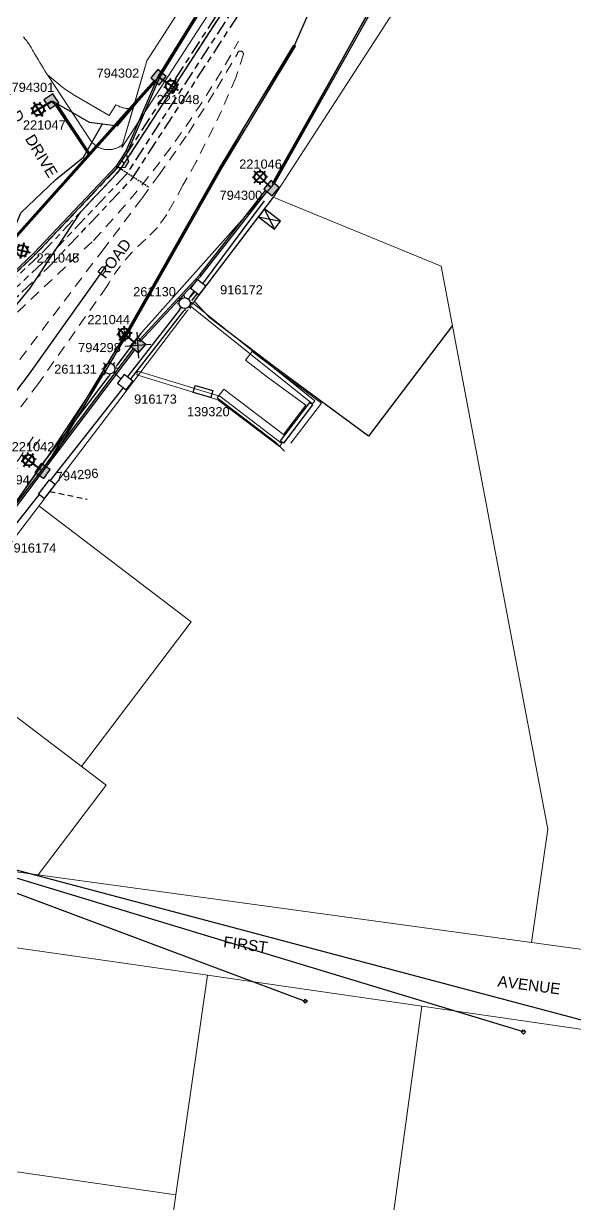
# Model space of a CAD drawing. Header units: metres. Extents: x 300929 to 302247, y 6244220 to 6246836.
# Drawn here: x 301615.9 to 301766.3, y 6244693 to 6245014.8 of the extents above; entities that cross this region are included whole.
import ezdxf
from ezdxf.enums import TextEntityAlignment as Align

# ---------------------------------------------------------------- set-up
doc = ezdxf.new("R2010")
doc.units = ezdxf.units.M
for name, pattern in [('Cable Exist UG', [8.2, 4, -1.2, 1.8, -1.2]), ('Dash', [5, 3, -2]), ('DASHED', [0.75, 0.5, -0.25])]:
    doc.linetypes.add(name, pattern=pattern)
doc.layers.get('0').update_dxf_attribs({"color": 6})
for name, color, linetype in [('$0$x-Subdivision Plan$0$_SURVEY$TEXT', 4, 'Continuous'), ('_User Miscellaneous1', 7, 'Continuous'), ('Duct_SP_EXT', 7, 'Continuous'), ('Duct_SP_NEW', 7, 'Continuous'), ('Equip_SP_SL_EXT', 7, 'Continuous'), ('Equip_SP_SL_NEW', 7, 'Continuous'), ('Mains_HV_MOD', 3, 'Continuous'), ('Mains_LV_EXT', 7, 'Continuous'), ('Notes', 7, 'Continuous'), ('Services_SP_EXT', 7, 'Continuous'), ('Services_SP_NEW_UG', 7, 'Continuous'), ('Sub_SP_NEW', 7, 'Continuous'), ('SupportsUG_SP_LV_EXT', 7, 'Continuous'), ('SupportsUG_SP_LV_NEW', 7, 'Continuous'), ('SupportsUG_SP_LV_SL_EXT', 7, 'Continuous'), ('SupportsUG_SP_LV_SL_NEW', 7, 'Continuous'), ('Trench_SP_NEW', 7, 'Continuous')]:
    doc.layers.add(name, color=color, linetype=linetype)
for name, color, linetype, lineweight in [('Cadastre Developer_SP_EXT', 9, 'Continuous', 5), ('Cadastre Land Parcels_SP_EXT', 9, 'Continuous', 5), ('Cadastre Roads_SP_EXT', 9, 'Continuous', 5)]:
    doc.layers.add(name, color=color, linetype=linetype, lineweight=lineweight)
doc.layers.add('UNKNOWN_FEATURES', color=1, linetype='DASHED', plot=False)
doc.styles.add('COLUMN_LABEL', font='arial.ttf')
doc.styles.add('iecARIAL', font='arial.ttf', dxfattribs={"height": 2})
doc.styles.add('POLE_LABEL', font='arial.ttf')
doc.styles.add('SL_LABEL', font='arial.ttf', dxfattribs={"height": 2.5})
doc.styles.get("Standard").update_dxf_attribs({"font": 'arial.ttf'})
doc.linetypes.add('IE Trench HV', pattern='A,7,-0.2,["/",Standard,S=3,R=0,X=0.6,Y=-1.4],-2.5', length=9.7)

# ---------------------------------------------------------------- blocks, each defined once
blk = doc.blocks.new('COLUMN_EXT')
blk.add_hatch(color=256).paths.add_polyline_path([(-1.49, 1.48), (-1.49, -1.49), (1.48, -1.49), (1.48, 1.48)])
blk.add_lwpolyline([(-1.49, -1.49), (1.48, -1.49), (1.48, 1.48), (-1.49, 1.48)], close=True)
for tag, height, style, flags, p in [('ASSET_NUM', 2.5, 'COLUMN_LABEL', 8, (2, 2)), ('STRUCTURE_PLANT_NUMBER', 0.2, 'POLE_LABEL', 9, (1.81, 0.03)), ('STREET_CODE', 0.2, 'COLUMN_LABEL', 9, (1.81, -0.2))]:
    blk.add_attdef(tag, text='', height=height, dxfattribs=dict(style=style, flags=flags)).set_placement(p, align=Align.MIDDLE_LEFT)
at = {"flags": 1}
blk.add_attdef('Z', (1.81, -2.35), '', height=0.2, dxfattribs=at)
at = {"flags": 9}
for tag, p in [('COLUMN_TYPE', (1.81, -0.4)), ('OWNED_BY', (1.81, -0.6)), ('STATE', (1.81, -0.8)), ('USAGE', (1.81, -1)), ('STREETNAME', (1.81, -1.6)), ('SUBURB', (1.81, -1.8)), ('LEGEND', (1.81, -1.2)), ('LOCATION', (1.81, -1.4)), ('NOTES', (1.81, -2))]:
    blk.add_attdef(tag, text='', height=0.2, dxfattribs=at).set_placement(p, align=Align.MIDDLE_LEFT)
blk = doc.blocks.new('SL_LANTERN_EXT')
at = {"lineweight": 40}
for p, q in [((0, 1.97), (0, 6.47)), ((-2.25, 4.22), (2.25, 4.22)), ((-1.46, 5.68), (-1.06, 5.28)), ((1.46, 5.68), (1.06, 5.28)), ((-1.46, 2.76), (-1.06, 3.16)), ((0, 0), (0, 2.72)), ((1.46, 2.76), (1.06, 3.16))]:
    blk.add_line(p, q, dxfattribs=at)
blk.add_circle((0, 4.22), 1.5, dxfattribs=at)
at = {"style": 'iecARIAL', "flags": 8}
blk.add_attdef('ASSET_NUM', (1.5, 1.5), '', height=2.5, dxfattribs=at)
for tag, p, height, flags in [('OPERATING_VOLTAGE', (0.98, -1.65), 0.2, 9), ('ORIENTATION', (0.98, -1.85), 0.2, 9), ('OWNED_BY', (0.98, -2.05), 0.2, 9), ('STATE', (0.98, -2.25), 0.2, 9), ('CONSTRUCTED_VOLTAGE', (0.98, -0.65), 0.2, 9), ('CONTROL_TYPE', (0.98, -0.85), 0.2, 9), ('LANTERN_PURPOSE', (0.98, -1.05), 0.2, 9), ('LANTERN_TYPE', (0.98, -1.25), 0.2, 9), ('NO_PHASES', (0.98, -1.45), 0.2, 9), ('USAGE', (0.98, -2.45), 0.2, 9), ('CEXIST', (0.98, -2.65), 0.2, 9), ('CNEW', (0.98, -2.85), 0.2, 9), ('CNUMBER', (0.98, -3.05), 0.2, 9), ('CREMOVE', (0.98, -3.25), 0.2, 9), ('LNUMBER', (2.18, -3.25), 2.5, 8), ('CREPLACE', (0.98, -3.45), 0.2, 9), ('LKINGHEIGHT', (0.98, -3.65), 0.2, 9), ('LBRACKET', (0.98, -3.85), 0.2, 9), ('LBRACKETVOCAB', (0.98, -4.05), 0.2, 9), ('LCATEGORY', (0.98, -4.25), 0.2, 9), ('LCHARGE1', (0.98, -4.45), 0.2, 9), ('LCHARGE1PERCENT', (0.98, -4.65), 0.2, 9), ('LCHARGE2', (0.98, -4.85), 0.2, 9), ('LCHARGE2PERCENT', (0.98, -5.05), 0.2, 9), ('LCHARGE3', (0.98, -5.25), 0.2, 9), ('LCHARGE3PERCENT', (0.98, -5.45), 0.2, 9), ('LEXIST', (0.98, -5.65), 0.2, 9), ('LLAMP', (0.98, -5.85), 0.2, 9), ('LLAMPVOCAB', (0.98, -6.05), 0.2, 9), ('LMAST', (0.98, -6.25), 0.2, 9), ('LMASTVOCAB', (0.98, -6.45), 0.2, 9), ('STREETNAME', (0.98, -9.25), 0.2, 9), ('SUBURB', (0.98, -9.45), 0.2, 1), ('LNEW', (0.98, -6.65), 0.2, 9), ('LANTNUMBER', (0.98, -6.85), 0.2, 9), ('LOUTREACH', (0.98, -7.25), 0.2, 9), ('LOUTREACHVOCAB', (0.98, -7.45), 0.2, 9), ('LRATECODE', (0.98, -7.65), 0.2, 9), ('LREMOVE', (0.98, -7.85), 0.2, 9), ('LREPLACE', (0.98, -8.05), 0.2, 9), ('LTYPE', (0.98, -8.25), 0.2, 9), ('LTYPEVOCAB', (0.98, -8.45), 0.2, 9), ('LEGEND', (0.98, -8.65), 0.2, 9), ('LOCATION', (0.98, -8.85), 0.2, 9), ('NOTES', (0.98, -9.05), 0.2, 9)]:
    blk.add_attdef(tag, p, '', height=height, dxfattribs=dict(flags=flags))
blk = doc.blocks.new('CCP_EXT')
blk.add_wipeout([(0, 0.57), (0.57, 0), (0, -0.57), (-0.57, 0)])
blk.add_lwpolyline([(-0.57, 0), (0, 0.57), (0.57, 0), (0, -0.57), (-0.57, 0)])
at = {"flags": 1}
blk.add_attdef('Z', (0, 0), '', height=0.2, dxfattribs=at)
at = {"flags": 9}
for tag, p in [('CCP_TYPE', (0, 0)), ('CONSTRUCTED_VOLTAGE', (0, -0.2)), ('OPERATING_VOLTAGE', (0, -0.6)), ('ORIENTATION', (0, -0.8)), ('OWNED_BY', (0, -1)), ('STATE', (0, -1.8)), ('NO_PHASES', (0, -0.4)), ('USAGE', (0, -1.2)), ('LEGEND', (0, -1.4)), ('LIFE_SUPPORT', (0, -1.6)), ('NOTES', (0, -2))]:
    blk.add_attdef(tag, text='', height=0.2, dxfattribs=at).set_placement(p, align=Align.MIDDLE_LEFT)
blk = doc.blocks.new('PILLAR_NEW')
blk.add_wipeout([(-2.47, 0.99), (2.47, 0.99), (2.47, -0.99), (-2.47, -0.99)])
at = {"lineweight": -3}
blk.add_lwpolyline([(-2.47, 0.99), (2.47, 0.99), (2.47, -0.99), (-2.47, -0.99)], close=True, dxfattribs=at)
for tag, height, flags, p in [('ASSET_NUM', 2.5, 8, (2, 4)), ('STREET_CODE', 0.2, 9, (1.5, 2)), ('OWNED_BY', 0.2, 9, (1.5, 1.8)), ('OPERATED_BY', 0.2, 9, (1.5, 1.6)), ('STATE', 0.2, 9, (1.5, 1.2)), ('SUPPORT_TYPE', 0.2, 9, (1.5, 1)), ('SUBURB', 0.2, 9, (1.5, 0.2)), ('STREETNAME', 0.2, 9, (1.5, 0)), ('MAINTAINED_BY', 0.2, 9, (1.5, 1.4)), ('USAGE', 0.2, 9, (1.5, 0.8)), ('LEGEND', 0.2, 9, (1.5, 0.6)), ('PARENT', 0.2, 9, (1.5, 0.4)), ('Z', 0.2, 1, (1.5, -0.6)), ('LOCATION', 0.2, 9, (1.5, -0.2)), ('NOTES', 0.2, 9, (1.5, -0.4))]:
    blk.add_attdef(tag, text='', height=height, dxfattribs=dict(flags=flags)).set_placement(p, align=Align.MIDDLE_LEFT)
blk = doc.blocks.new('SUB_PADMOUNT_NEW')
for p, q in [((-3.84, 1.92), (3.84, -1.92)), ((3.84, 1.92), (-3.84, -1.92))]:
    blk.add_line(p, q)
blk.add_lwpolyline([(-3.84, -1.92), (3.84, -1.92), (3.84, 1.92), (-3.84, 1.92)], close=True)
for tag, height, flags, p in [('STREET_CODE', 0.2, 9, (1.5, 0)), ('ASSET_NUM', 2.5, 8, (2, 2)), ('OPERATING_VOLTAGE', 0.2, 9, (1.5, -0.4)), ('ORIENTATION', 0.2, 9, (1.5, -0.6)), ('OWNED_BY', 0.2, 9, (1.5, -0.8)), ('OPERATED_BY', 0.2, 9, (1.5, -1)), ('CONSTRUCTED_VOLTAGE', 0.2, 9, (1.5, -1.4)), ('SECONDARY_VOLTAGE', 0.2, 9, (1.5, -1.6)), ('STATE', 0.2, 9, (1.5, -1.8)), ('SUBSTATION_TYPE', 0.2, 9, (1.5, -2.2)), ('SUBURB', 0.2, 9, (1.5, -2.8)), ('STREETNAME', 0.2, 9, (1.5, -3)), ('Z', 0.2, 1, (1.5, -3.6)), ('NO_PHASES', 0.2, 9, (1.5, -0.2)), ('MAINTAINED_BY', 0.2, 9, (1.5, -1.2)), ('PARENT', 0.2, 9, (1.5, -2)), ('USAGE', 0.2, 9, (1.5, -2.4)), ('LEGEND', 0.2, 9, (1.5, -2.6)), ('LOCATION', 0.2, 9, (1.5, -3.2)), ('NOTES', 0.2, 9, (1.5, -3.4))]:
    blk.add_attdef(tag, text='', height=height, dxfattribs=dict(flags=flags)).set_placement(p, align=Align.MIDDLE_LEFT)
blk = doc.blocks.new('COLUMN_DEL')
h = blk.add_hatch(color=256)
h.paths.add_polyline_path([(0, 0), (1.51, 1.51), (-1.51, 1.51)], flags=16)
h.paths.add_polyline_path([(-1.51, 1.51), (-1.51, -1.51), (0, 0)], flags=17)
h.paths.add_polyline_path([(-1.51, -1.51), (1.51, -1.51), (0, 0)], flags=17)
h.paths.add_polyline_path([(1.51, -1.51), (1.51, 1.51), (0, 0)], flags=17)
h.paths.add_polyline_path([(-1.51, -1.51), (1.51, -1.51), (1.51, 1.51), (-1.51, 1.51)])
blk.add_hatch(color=256).paths.add_polyline_path([(-1.51, -1.51), (1.51, -1.51), (1.51, 1.51), (-1.51, 1.51)])
for p, q in [((2.51, -2.51), (-2.51, 2.51)), ((-2.51, -2.51), (2.51, 2.51))]:
    blk.add_line(p, q)
blk.add_lwpolyline([(-1.51, -1.51), (1.51, -1.51), (1.51, 1.51), (-1.51, 1.51)], close=True)
at = {"style": 'COLUMN_LABEL'}
for tag, height, flags, p in [('ASSET_NUM', 2.5, 8, (2, 2)), ('STREET_CODE', 0.2, 9, (0, -0.2))]:
    blk.add_attdef(tag, text='', height=height, dxfattribs=dict(at, flags=flags)).set_placement(p, align=Align.MIDDLE_LEFT)
at = {"flags": 1}
blk.add_attdef('Z', (0, 0), '', height=0.2, dxfattribs=at)
at = {"flags": 9}
for tag, p in [('COLUMN_TYPE', (0, -0.4)), ('OWNED_BY', (0, -0.6)), ('STATE', (0, -0.8)), ('SUBURB', (0, -1.6)), ('STREETNAME', (0, -1.8)), ('USAGE', (0, -1)), ('LEGEND', (0, -1.2)), ('PARENT', (0, -1.4)), ('LOCATION', (0, -2)), ('NOTES', (0, -2.2))]:
    blk.add_attdef(tag, text='', height=0.2, dxfattribs=at).set_placement(p, align=Align.MIDDLE_LEFT)
blk = doc.blocks.new('COLUMN_NEW')
blk.add_wipeout([(-1.485, -1.485), (1.485, -1.485), (1.485, 1.485), (-1.485, 1.485)])
at = {"lineweight": -3}
blk.add_lwpolyline([(-1.485, -1.485), (1.485, -1.485), (1.485, 1.485), (-1.485, 1.485)], close=True, dxfattribs=at)
for tag, height, flags, p in [('ASSET_NUM', 2.5, 8, (2, 2)), ('STREET_CODE', 0.2, 9, (1.5, 0)), ('Z', 0.2, 1, (1.5, -2.8)), ('OWNED_BY', 0.2, 9, (1.5, -0.4)), ('OPERATED_BY', 0.2, 9, (1.5, -0.6)), ('STATE', 0.2, 9, (1.5, -1)), ('SUBURB', 0.2, 9, (1.5, -1.8)), ('STREETNAME', 0.2, 9, (1.5, -2)), ('COLUMN_TYPE', 0.2, 9, (1.5, -0.2)), ('USAGE', 0.2, 9, (1.5, -1.2)), ('MAINTAINED_BY', 0.2, 9, (1.5, -0.8)), ('LEGEND', 0.2, 9, (1.5, -1.4)), ('PARENT', 0.2, 9, (1.5, -1.6)), ('LOCATION', 0.2, 9, (1.5, -2.2)), ('NOTES', 0.2, 9, (1.5, -2.4)), ('LABEL_ALIGNMENT', 0.2, 9, (1.5, -2.6))]:
    blk.add_attdef(tag, text='', height=height, dxfattribs=dict(flags=flags)).set_placement(p, align=Align.MIDDLE_LEFT)
at = {"style": 'POLE_LABEL', "flags": 9}
blk.add_attdef('STRUCTURE_PLANT_NUMBER', text='', height=0.2, dxfattribs=at).set_placement((1.5, 0.242), align=Align.MIDDLE_LEFT)
blk = doc.blocks.new('SL_LANTERN_NEW')
blk.add_line((0, 0), (0, 0))
for tag, p, flags in [('Z', (0, 0), 1), ('OPERATED_BY', (0, -9.61), 9)]:
    blk.add_attdef(tag, p, '', height=0.2, dxfattribs=dict(flags=flags))
at = {"style": 'SL_LABEL', "flags": 9}
blk.add_attdef('STREET_CODE', text='', height=0.2, dxfattribs=at).set_placement((0, -0.2), align=Align.MIDDLE_LEFT)
for tag, height, flags, p in [('CONSTRUCTED_VOLTAGE', 0.2, 9, (0, -0.4)), ('CONTROL_TYPE', 0.2, 9, (0, -0.6)), ('OPERATING_VOLTAGE', 0.2, 9, (0, -1.4)), ('ORIENTATION', 0.2, 9, (0, -1.6)), ('OWNED_BY', 0.2, 9, (0, -1.8)), ('STATE', 0.2, 9, (0, -2)), ('CEXIST', 0.2, 9, (0, -2.4)), ('CNEW', 0.2, 9, (0, -2.6)), ('CNUMBER', 0.2, 9, (0, -2.8)), ('CREMOVE', 0.2, 9, (0, -3)), ('CREPLACE', 0.2, 9, (0, -3.2)), ('LANTERN_PURPOSE', 0.2, 9, (0, -0.8)), ('LANTERN_TYPE', 0.2, 9, (0, -1)), ('NO_PHASES', 0.2, 9, (0, -1.2)), ('USAGE', 0.2, 9, (0, -2.2)), ('LNUMBER', 2.5, 8, (1.2, -2.8)), ('LKINGHEIGHT', 0.2, 9, (0, -3.4)), ('LBRACKET', 0.2, 9, (0, -3.6)), ('LBRACKETVOCAB', 0.2, 9, (0, -3.8)), ('LCATEGORY', 0.2, 9, (0, -4)), ('LCHARGE1', 0.2, 9, (0, -4.2)), ('LCHARGE1PERCENT', 0.2, 9, (0, -4.4)), ('LCHARGE2', 0.2, 9, (0, -4.6)), ('LCHARGE2PERCENT', 0.2, 9, (0, -4.8)), ('LCHARGE3', 0.2, 9, (0, -5)), ('LCHARGE3PERCENT', 0.2, 9, (0, -5.2)), ('LEXIST', 0.2, 9, (0, -5.4)), ('LLAMP', 0.2, 9, (0, -5.6)), ('LLAMPVOCAB', 0.2, 9, (0, -5.8)), ('LMAST', 0.2, 9, (0, -6)), ('LMASTVOCAB', 0.2, 9, (0, -6.2)), ('LNEW', 0.2, 9, (0, -6.4)), ('SUBURB', 0.2, 9, (0, -8.6)), ('STREETNAME', 0.2, 9, (0, -8.8)), ('LANTNUMBER', 0.2, 9, (0, -6.6)), ('LOUTREACH', 0.2, 9, (0, -7)), ('LOUTREACHVOCAB', 0.2, 9, (0, -7.2)), ('LRATECODE', 0.2, 9, (0, -7.4)), ('LREMOVE', 0.2, 9, (0, -7.6)), ('LREPLACE', 0.2, 9, (0, -7.8)), ('LTYPE', 0.2, 9, (0, -8)), ('LTYPEVOCAB', 0.2, 9, (0, -8.2)), ('LEGEND', 0.2, 9, (0, -8.4)), ('LOCATION', 0.2, 9, (0, -9)), ('NOTES', 0.2, 9, (0, -9.2)), ('MAINTAINED_BY', 0.2, 9, (0, -9.86))]:
    blk.add_attdef(tag, text='', height=height, dxfattribs=dict(flags=flags)).set_placement(p, align=Align.MIDDLE_LEFT)
blk.add_wipeout([(0, 6.47), (1.46, 5.68), (2.25, 4.22), (1.46, 2.76), (0, 1.86), (-1.46, 2.76), (-2.25, 4.22), (-1.46, 5.68)])
for p, q in [((0, 5.72), (0, 6.47)), ((-2.25, 4.22), (-1.5, 4.22)), ((-1.46, 5.68), (-1.06, 5.28)), ((1.46, 5.68), (1.06, 5.28)), ((1.5, 4.22), (2.25, 4.22)), ((-1.46, 2.76), (-1.06, 3.16)), ((0, 0), (0, 2.72)), ((1.46, 2.76), (1.06, 3.16))]:
    blk.add_line(p, q)
blk.add_circle((0, 4.22), 1.5)
at = {"style": 'SL_LABEL', "flags": 8}
blk.add_attdef('ASSET_NUM', text='', height=2.5, dxfattribs=at).set_placement((2, 2), align=Align.MIDDLE_LEFT)

msp = doc.modelspace()

# ---------------------------------------------------------------- linework, layer by layer
at = {"layer": '_User Miscellaneous1'}
for points in [[(301652.32, 6244999.7), (301652.75, 6245000.18), (301677.34, 6245040.06)], [(301689.88, 6245008.77), (301697.83, 6245027.1)], [(301683.62, 6244970.32), (301711.9, 6245021.16)], [(301711.9, 6245021.16), (301683.62, 6244970.32)], [(301656.56, 6244996.82), (301670.17, 6245017.79)], [(301675.94, 6244986.15), (301689.88, 6245008.77)], [(301611.41, 6244954), (301652.32, 6244999.69)], [(301623.49, 6244993.56), (301624.75, 6244992.57), (301632.8, 6244980.44), (301633.89, 6244979.12), (301651.76, 6244999.07), (301652.75, 6245000.18)], [(301637.44, 6244987.46), (301641.55, 6244986.91), (301652.75, 6245000.18)], [(301643.41, 6244976.76), (301656.56, 6244996.82)], [(301656.56, 6244996.82), (301655.8, 6244997.33)], [(301623.66, 6244993.7), (301633.84, 6244987.91), (301637.44, 6244987.46)], [(301611.41, 6244954), (301615.18, 6244963.16), (301624.7, 6244972.27), (301632.26, 6244978.35), (301637.44, 6244987.46)], [(301663.11, 6244964.02), (301675.92, 6244986.12), (301675.94, 6244986.15)], [(301617.66, 6244942.65), (301617.68, 6244942.66), (301631.53, 6244963.49), (301641.2, 6244973.69), (301641.2, 6244973.69), (301642.73, 6244975.51), (301643.41, 6244976.76)], [(301642.62, 6244977.35), (301643.41, 6244976.76)], [(301683.62, 6244970.32), (301647.94, 6244930.3), (301647.84, 6244930.17)], [(301647.94, 6244930.3), (301683.62, 6244970.32)], [(301640.41, 6244923.7), (301663.1, 6244964), (301663.11, 6244964.02)], [(301617.25, 6244918.88), (301638.84, 6244949.16)], [(301593.42, 6244913), (301617.66, 6244942.65)], [(301647.84, 6244930.17), (301622.08, 6244896.13), (301598.71, 6244862.95)], [(301647.94, 6244930.3), (301622.03, 6244896.07)], [(301640.41, 6244923.7), (301622.08, 6244896.13)], [(301595.75, 6244890.77), (301595.77, 6244890.8), (301617.25, 6244918.88)], [(301605.25, 6244872.06), (301622.03, 6244896.07)]]:
    msp.add_lwpolyline(points, dxfattribs=at)
at = {"layer": '_User Miscellaneous1', "lineweight": 0, "flags": 128}
for points in [[(301684.05, 6244967.42), (301662.46, 6244939.09)], [(301631.69, 6244812.22), (301661.67, 6244851.62), (301620.06, 6244883.27)]]:
    msp.add_lwpolyline(points, dxfattribs=at)
at = {"layer": 'Cadastre Developer_SP_EXT', "linetype": 'Dash'}
for points in [[(301635, 6244955.67, 0.062579), (301674.6, 6245010.01)], [(301584.64, 6244883.35), (301637.33, 6244952.75), (301648.26, 6244967.19), (301652.83, 6244973.45), (301660.89, 6244984.91), (301668.64, 6244997.11), (301674.26, 6245006.56), (301674.26, 6245006.56, -0.93169), (301675.91, 6245006.49), (301675.91, 6245006.49), (301673.84, 6245000.03), (301669.94, 6244990.96), (301663.01, 6244977.09), (301659.4, 6244970.72), (301655.03, 6244962.74), (301652.46, 6244959.22), (301649.23, 6244955.99), (301649.23, 6244955.99, 0.082961), (301638.59, 6244943.07), (301638.59, 6244943.07), (301619.97, 6244916.66), (301601.91, 6244892.81)], [(301619.16, 6244903.17, -0.040457), (301581.12, 6244851.43)]]:
    msp.add_lwpolyline(points, format="xyb", dxfattribs=at)
for points in [[(301497.44, 6244825.33), (301563.23, 6244888.16), (301635, 6244955.67)], [(301581.05, 6244852.24), (301620.3, 6244901.38)]]:
    msp.add_lwpolyline(points, dxfattribs=at)
at = {"layer": 'Cadastre Land Parcels_SP_EXT', "linetype": 'Continuous'}
for points in [[(301615.84, 6245011.15), (301616.05, 6245010.89), (301616.27, 6245010.63), (301616.51, 6245010.35), (301616.74, 6245010.06), (301616.96, 6245009.76), (301617.18, 6245009.46), (301617.39, 6245009.16), (301617.6, 6245008.85), (301617.79, 6245008.54), (301617.99, 6245008.22), (301618.17, 6245007.9), (301618.35, 6245007.57), (301618.53, 6245007.25), (301618.96, 6245006.48), (301619.4, 6245005.71), (301619.85, 6245004.95), (301620.31, 6245004.19), (301620.77, 6245003.44), (301621.23, 6245002.69), (301621.71, 6245001.94), (301622.19, 6245001.2), (301622.44, 6245000.83), (301627.09, 6244996.96), (301629.88, 6244995.13), (301639.25, 6244989.72), (301641.09, 6244992.66), (301641.29, 6244992.54), (301641.49, 6244992.43), (301641.69, 6244992.32), (301641.9, 6244992.22), (301642.11, 6244992.12), (301642.32, 6244992.04), (301642.54, 6244991.96), (301642.75, 6244991.89), (301642.97, 6244991.82), (301643.2, 6244991.77), (301643.42, 6244991.72), (301643.65, 6244991.68), (301643.87, 6244991.64), (301644.1, 6244991.62), (301644.33, 6244991.6), (301644.56, 6244991.59), (301644.79, 6244991.59), (301645.02, 6244991.59), (301645.25, 6244991.61), (301645.78, 6244991.64), (301649.54, 6245004.62), (301668.89, 6245034.72)], [(301719.92, 6245022.8), (301684.07, 6244967.45), (301575.13, 6244824.19), (301559.28, 6244803.38), (301550.68, 6244792.12), (301855.44, 6244750.39)]]:
    msp.add_lwpolyline(points, dxfattribs=at)
for points in [[(301671.36, 6245025.14), (301668.89, 6245034.72), (301649.54, 6245004.62), (301642.93, 6244981.82), (301642.69, 6244980.97), (301671.36, 6245025.14)], [(301629.88, 6244995.13), (301627.09, 6244996.96), (301622.44, 6245000.83), (301634.08, 6244983.1), (301634.74, 6244982.26), (301634.89, 6244982.11), (301635.05, 6244981.96), (301635.21, 6244981.82), (301635.38, 6244981.69), (301635.55, 6244981.56), (301635.72, 6244981.43), (301635.9, 6244981.32), (301636.09, 6244981.21), (301636.28, 6244981.1), (301636.47, 6244981.01), (301636.66, 6244980.92), (301636.86, 6244980.83), (301637.06, 6244980.76), (301637.27, 6244980.69), (301637.47, 6244980.63), (301637.68, 6244980.57), (301637.89, 6244980.53), (301638.1, 6244980.49), (301638.32, 6244980.46), (301638.53, 6244980.44), (301638.74, 6244980.42), (301638.96, 6244980.41), (301639.17, 6244980.41), (301639.39, 6244980.42), (301639.6, 6244980.44), (301639.82, 6244980.46), (301640.03, 6244980.49), (301640.24, 6244980.53), (301640.45, 6244980.57), (301640.66, 6244980.63), (301640.87, 6244980.69), (301641.07, 6244980.76), (301641.27, 6244980.83), (301641.47, 6244980.92), (301641.67, 6244981.01), (301641.86, 6244981.1), (301642.05, 6244981.21), (301642.23, 6244981.32), (301642.41, 6244981.43), (301642.59, 6244981.56), (301642.76, 6244981.69), (301642.93, 6244981.82), (301645.78, 6244991.64), (301645.25, 6244991.61), (301645.02, 6244991.59), (301644.79, 6244991.59), (301644.56, 6244991.59), (301644.33, 6244991.6), (301644.1, 6244991.62), (301643.87, 6244991.64), (301643.65, 6244991.68), (301643.42, 6244991.72), (301643.2, 6244991.77), (301642.97, 6244991.82), (301642.75, 6244991.89), (301642.54, 6244991.96), (301642.32, 6244992.04), (301642.11, 6244992.12), (301641.9, 6244992.22), (301641.69, 6244992.32), (301641.49, 6244992.43), (301641.29, 6244992.54), (301641.09, 6244992.66), (301639.25, 6244989.72), (301629.88, 6244995.13)], [(301666.14, 6244755.25), (301596.76, 6244765.2), (301547.83, 6244772.2), (301543.2, 6244772.87), (301542.88, 6244771.36), (301543.57, 6244758.97), (301543.92, 6244752.77), (301528.38, 6244738.55), (301520.71, 6244752.64), (301495.02, 6244718.84), (301657.49, 6244695.37), (301666.14, 6244755.25)], [(301700.01, 6244567.49), (301640.29, 6244576.17), (301648.89, 6244635.78), (301657.49, 6244695.37), (301666.14, 6244755.25), (301724.57, 6244746.83), (301700.01, 6244567.49)], [(301783.01, 6244738.41), (301724.57, 6244746.83), (301700.01, 6244567.49), (301757.56, 6244558.95), (301783.01, 6244738.41)], [(301657.49, 6244695.37), (301495.02, 6244718.84), (301477.82, 6244696.19), (301477.14, 6244695.28), (301453.4, 6244664.02), (301648.89, 6244635.78), (301657.49, 6244695.37)]]:
    msp.add_lwpolyline(points, close=True, dxfattribs=at)
at = {"layer": 'Duct_SP_EXT'}
for p, q in [((301677.13, 6245040.19), (301652.54, 6245000.31)), ((301677.54, 6245039.93), (301652.95, 6245000.05)), ((301683.86, 6244971.26), (301712.72, 6245022.56)), ((301684.28, 6244971.02), (301713.14, 6245022.33)), ((301669.31, 6244975.19), (301689.67, 6245008.89)), ((301669.72, 6244974.94), (301690.08, 6245008.64)), ((301689.67, 6245008.89), (301689.88, 6245008.77)), ((301690.08, 6245008.64), (301689.88, 6245008.77)), ((301612.32, 6244955.37), (301651.58, 6244999.23)), ((301612.68, 6244955.05), (301651.94, 6244998.91)), ((301652.53, 6245000.29), (301643.89, 6244980.14)), ((301652.96, 6245000.07), (301644.33, 6244979.95)), ((301651.58, 6244999.23), (301651.76, 6244999.07)), ((301651.94, 6244998.91), (301651.76, 6244999.07)), ((301652.54, 6245000.31), (301652.53, 6245000.29)), ((301652.53, 6245000.29), (301652.75, 6245000.18)), ((301652.54, 6245000.31), (301652.75, 6245000.18)), ((301652.95, 6245000.05), (301652.75, 6245000.18)), ((301652.96, 6245000.07), (301652.75, 6245000.18)), ((301652.95, 6245000.05), (301652.96, 6245000.07)), ((301624.62, 6244992.49), (301624.82, 6244992.62)), ((301624.62, 6244992.49), (301633.43, 6244979.31)), ((301625.02, 6244992.75), (301624.82, 6244992.62)), ((301625.02, 6244992.75), (301633.82, 6244979.58)), ((301633.43, 6244979.31), (301633.62, 6244979.44)), ((301633.82, 6244979.58), (301633.62, 6244979.44)), ((301643.9, 6244980.15), (301642.67, 6244978.25)), ((301644.33, 6244979.93), (301643.07, 6244977.99)), ((301643.89, 6244980.14), (301643.9, 6244980.15)), ((301643.89, 6244980.14), (301644.11, 6244980.04)), ((301643.9, 6244980.15), (301644.11, 6244980.04)), ((301644.33, 6244979.95), (301644.11, 6244980.04)), ((301644.33, 6244979.93), (301644.11, 6244980.04)), ((301644.33, 6244979.95), (301644.33, 6244979.93)), ((301642.67, 6244978.25), (301641.09, 6244975.82)), ((301643.07, 6244977.99), (301641.46, 6244975.52)), ((301642.67, 6244978.25), (301642.67, 6244978.25)), ((301642.67, 6244978.25), (301642.87, 6244978.12)), ((301642.67, 6244978.25), (301642.87, 6244978.12)), ((301643.07, 6244977.99), (301642.87, 6244978.12)), ((301643.07, 6244977.99), (301642.87, 6244978.12)), ((301643.07, 6244977.99), (301643.07, 6244977.99)), ((301641.09, 6244975.82), (301618.61, 6244952.06)), ((301641.46, 6244975.52), (301618.95, 6244951.72)), ((301641.09, 6244975.82), (301641.28, 6244975.67)), ((301641.46, 6244975.52), (301641.28, 6244975.67)), ((301669.31, 6244975.19), (301669.52, 6244975.07)), ((301669.72, 6244974.94), (301669.52, 6244975.07)), ((301683.86, 6244971.26), (301684.07, 6244971.14)), ((301684.28, 6244971.02), (301684.07, 6244971.14)), ((301681.88, 6244969.16), (301682.06, 6244969.01)), ((301682.25, 6244968.86), (301682.06, 6244969.01)), ((301618.61, 6244952.06), (301613.16, 6244946.94)), ((301618.95, 6244951.72), (301613.49, 6244946.59)), ((301618.61, 6244952.06), (301618.78, 6244951.89)), ((301618.95, 6244951.72), (301618.78, 6244951.89)), ((301643.93, 6244930.43), (301644.14, 6244930.3)), ((301643.93, 6244930.42), (301644.14, 6244930.3)), ((301644.35, 6244930.19), (301644.14, 6244930.3)), ((301644.34, 6244930.18), (301644.14, 6244930.3)), ((301647.35, 6244928.39), (301647.52, 6244928.23)), ((301647.7, 6244928.06), (301647.52, 6244928.23)), ((301645.93, 6244926.2), (301646.13, 6244926.06)), ((301646.32, 6244925.91), (301646.13, 6244926.06)), ((301621.7, 6244894.1), (301623.57, 6244896.73)), ((301622.09, 6244893.82), (301623.97, 6244896.47)), ((301623.57, 6244896.73), (301623.77, 6244896.6)), ((301623.97, 6244896.47), (301623.77, 6244896.6)), ((301621.7, 6244894.1), (301621.89, 6244893.96)), ((301622.09, 6244893.82), (301621.89, 6244893.96))]:
    msp.add_line(p, q, dxfattribs=at)
at = {"layer": 'Duct_SP_NEW'}
for p, q in [((301643.21, 6244917.01), (301664.04, 6244943.71)), ((301644.03, 6244916.37), (301664.86, 6244943.07)), ((301664.04, 6244943.71), (301664.45, 6244943.39)), ((301664.86, 6244943.07), (301664.45, 6244943.39)), ((301643.21, 6244917.01), (301643.62, 6244916.69)), ((301644.03, 6244916.37), (301643.62, 6244916.69)), ((301686.06, 6244900.96), (301694.06, 6244911.47)), ((301686.89, 6244900.33), (301694.89, 6244910.84)), ((301694.06, 6244911.47), (301694.48, 6244911.15)), ((301694.89, 6244910.84), (301694.48, 6244911.15)), ((301686.06, 6244900.96), (301686.48, 6244900.65)), ((301686.89, 6244900.33), (301686.48, 6244900.65))]:
    msp.add_line(p, q, dxfattribs=at)
at = {"layer": 'Duct_SP_NEW', "lineweight": 0}
for p, q in [((301695.37, 6244911.9), (301695.05, 6244911.49)), ((301694.72, 6244911.09), (301695.05, 6244911.49)), ((301685.78, 6244899.49), (301686.09, 6244899.91)), ((301686.41, 6244900.32), (301686.09, 6244899.91))]:
    msp.add_line(p, q, dxfattribs=at)
at = {"layer": 'Equip_SP_SL_EXT', "lineweight": 0}
for p, q in [((301643.32, 6244931.7), (301643.57, 6244928.71)), ((301641.95, 6244930.06), (301644.94, 6244930.33))]:
    msp.add_line(p, q, dxfattribs=at)
at = {"layer": 'Mains_HV_MOD', "linetype": 'Cable Exist UG'}
for points in [[(301493.88, 6244856.59), (301500.22, 6244854.81), (301515.39, 6244853.61), (301621, 6244952.29), (301642.3, 6244974.94), (301678.07, 6245030.05), (301718.43, 6245134.77), (301707.04, 6245139.1), (301707.27, 6245141.23)], [(301512.76, 6244850.81), (301513.64, 6244851.7), (301519.62, 6244851.93), (301622.46, 6244948.11), (301645.46, 6244972.37), (301681.65, 6245028.13), (301723.36, 6245137.04)], [(301720.89, 6245136.02), (301679.86, 6245029.04), (301643.88, 6244973.61), (301621.05, 6244949.53), (301517.74, 6244852.98), (301515.07, 6244850.3), (301514.1, 6244849.28)]]:
    msp.add_lwpolyline(points, dxfattribs=at)
at = {"layer": 'Mains_LV_EXT', "linetype": 'Cable Exist UG'}
msp.add_lwpolyline([(301668.34, 6245016.82), (301656.77, 6244998.98), (301657.63, 6244997.42), (301656.71, 6244995.7), (301654.72, 6244995.83), (301643.91, 6244979.15), (301644.5, 6244977.17), (301643.55, 6244975.54), (301641.51, 6244975.48), (301618.99, 6244951.68), (301613.39, 6244946.42)], dxfattribs=at)
at = {"layer": 'Notes', "lineweight": 0}
msp.add_lwpolyline([(301678.32, 6244925.37), (301676.51, 6244922.98)], dxfattribs=at)
msp.add_lwpolyline([(301678.32, 6244925.37), (301676.51, 6244922.98)], dxfattribs=at)
at = {"layer": 'Notes', "lineweight": 0, "flags": 128}
for points in [[(301697.24, 6244911.31), (301684.31, 6244920.81), (301678.32, 6244925.37)], [(301692.98, 6244910.71), (301682.51, 6244918.4), (301676.51, 6244922.98)], [(301692.98, 6244910.71), (301686.84, 6244902.76)], [(301697.24, 6244911.31), (301688.82, 6244900.41)], [(301684.65, 6244900.66), (301687.12, 6244898.21)]]:
    msp.add_lwpolyline(points, dxfattribs=at)
at = {"layer": 'Services_SP_NEW_UG', "linetype": 'Dash', "ltscale": 0.5, "flags": 128}
msp.add_lwpolyline([(301623.05, 6244887.21), (301633.27, 6244885.07)], dxfattribs=at)
at = {"layer": 'Trench_SP_NEW', "linetype": 'IE Trench HV', "flags": 128}
msp.add_lwpolyline([(301664.72, 6244943.7), (301681.63, 6244966.49)], dxfattribs=at)
msp.add_lwpolyline([(301550.26, 6244792.94), (301601.45, 6244862.12, -0.003429), (301601.46, 6244862.14), (301610.36, 6244873.83), (301643.7, 6244916.18)], format="xyb", dxfattribs=at)
at = {"layer": 'UNKNOWN_FEATURES'}
msp.add_lwpolyline([(301641.38, 6244975.86), (301650, 6244970.27)], dxfattribs=at)

# ---------------------------------------------------------------- block references
at = {"layer": 'Equip_SP_SL_EXT'}
ref = msp.add_blockref('SL_LANTERN_EXT', (301652.75, 6245000.18), dxfattribs=dict(at, rotation=235.6974715625592))
ref.add_attrib('ASSET_NUM', '221048', dxfattribs={"layer": '0', "height": 2.5, "style": 'iecARIAL'}).set_placement((301663.89, 6244994.08), align=Align.MIDDLE_RIGHT)
ref = msp.add_blockref('SL_LANTERN_EXT', (301623.49, 6244993.56), dxfattribs=dict(at, rotation=122.0051650320847))
ref.add_attrib('ASSET_NUM', '221047', dxfattribs={"layer": '0', "height": 2.5, "style": 'iecARIAL'}).set_placement((301615.72, 6244987.14), align=Align.MIDDLE_LEFT)
ref = msp.add_blockref('SL_LANTERN_EXT', (301683.48, 6244970.04), dxfattribs=dict(at, rotation=46.43839244190857))
ref.add_attrib('ASSET_NUM', '221046', dxfattribs={"layer": '0', "height": 2.5, "style": 'iecARIAL'}).set_placement((301674.75, 6244976.47), align=Align.MIDDLE_LEFT)
ref = msp.add_blockref('SL_LANTERN_EXT', (301611.37, 6244953.83), dxfattribs=dict(at, rotation=256.4761854146785))
ref.add_attrib('ASSET_NUM', '221045', dxfattribs={"layer": '0', "height": 2.5, "style": 'iecARIAL'}).set_placement((301631.09, 6244950.88), align=Align.MIDDLE_RIGHT)
ref = msp.add_blockref('SL_LANTERN_EXT', (301646.65, 6244927.47), dxfattribs=dict(at, rotation=49.70063590257246))
ref.add_attrib('ASSET_NUM', '221044', dxfattribs={"layer": '0', "height": 2.5, "style": 'iecARIAL'}).set_placement((301633.31, 6244934.06), align=Align.MIDDLE_LEFT)
ref = msp.add_blockref('SL_LANTERN_EXT', (301620.6, 6244893.17), dxfattribs=dict(at, rotation=52.37804024168072))
ref.add_attrib('ASSET_NUM', '221042', dxfattribs={"layer": '0', "height": 2.5, "style": 'iecARIAL'}).set_placement((301612.64, 6244899.41), align=Align.MIDDLE_LEFT)
at = {"layer": 'Sub_SP_NEW', "xscale": 0.7161458331445529, "yscale": 0.7161458331445529, "zscale": 0.7161458331445529, "rotation": 142.6950358220166}
msp.add_blockref('SUB_PADMOUNT_NEW', (301683.02, 6244961.5), dxfattribs=at)
at = {"layer": 'SupportsUG_SP_LV_EXT'}
ref = msp.add_blockref('COLUMN_DEL', (301647.12, 6244927.09), dxfattribs=dict(at, rotation=319.1102929102095))
ref.add_attrib('ASSET_NUM', '794298', dxfattribs={"layer": '0', "height": 2.5, "style": 'COLUMN_LABEL'}).set_placement((301630.79, 6244926.44), align=Align.MIDDLE_LEFT)
at = {"layer": 'SupportsUG_SP_LV_SL_EXT'}
ref = msp.add_blockref('COLUMN_EXT', (301652.75, 6245000.18), dxfattribs=dict(at, rotation=230.0796077347361))
ref.add_attrib('ASSET_NUM', '794302', dxfattribs={"layer": '0', "height": 2.5, "style": 'COLUMN_LABEL'}).set_placement((301647.47, 6245002.52), align=Align.TOP_RIGHT)
ref = msp.add_blockref('COLUMN_EXT', (301623.49, 6244993.56), dxfattribs=dict(at, rotation=303.4337276201503))
ref.add_attrib('ASSET_NUM', '794301', dxfattribs={"layer": '0', "height": 2.5, "style": 'COLUMN_LABEL'}).set_placement((301612.62, 6244998.66), align=Align.TOP_LEFT)
ref = msp.add_blockref('COLUMN_EXT', (301683.58, 6244969.88), dxfattribs=dict(at, rotation=230.3893116465696))
ref.add_attrib('ASSET_NUM', '794300', dxfattribs={"layer": '0', "height": 2.5, "style": 'COLUMN_LABEL'}).set_placement((301669.4, 6244969.22), align=Align.TOP_LEFT)
ref = msp.add_blockref('COLUMN_EXT', (301621.05, 6244892.76), dxfattribs=dict(at, rotation=235.5930905650254))
ref.add_attrib('ASSET_NUM', '794296', dxfattribs={"layer": '0', "height": 2.5, "rotation": 5.2038, "style": 'COLUMN_LABEL'}).set_placement((301624.6, 6244892.43), align=Align.TOP_LEFT)

# ---------------------------------------------------------------- texts
at = {"layer": 'Cadastre Roads_SP_EXT', "color": 0}
for s, rotation, p in [('AIRFIELD    DRIVE', 301.2106, (301603.98, 6245003.53)), ('ROAD', 52.9116, (301638.19, 6244944.97)), ('FIRST', 352.614, (301670.29, 6244762.94)), ('AVENUE', 352.614, (301745.14, 6244752.22))]:
    msp.add_text(s, height=3, rotation=rotation, dxfattribs=at).set_placement(p)

# ---------------------------------------------------------------- next in the draw order: block references
at = {"layer": 'Services_SP_EXT'}
for p in [(301692.78, 6244748.22), (301752.37, 6244739.79)]:
    msp.add_blockref('CCP_EXT', p, dxfattribs=at)
at = {"layer": 'SupportsUG_SP_LV_NEW', "lineweight": 30}
ref = msp.add_blockref('PILLAR_NEW', (301622.26, 6244887.81), dxfattribs=dict(at, rotation=232.7497498407393))
ref.add_attrib('ASSET_NUM', 'S138994', dxfattribs={"layer": '0', "height": 2.5}).set_placement((301603.61, 6244890.37), align=Align.MIDDLE_LEFT)

# ---------------------------------------------------------------- next in the draw order: linework, layer by layer
at = {"layer": '_User Miscellaneous1', "lineweight": 0, "flags": 128}
msp.add_lwpolyline([(301684.05, 6244967.42), (301729.87, 6244948.63), (301758.97, 6244795.12), (301754.51, 6244764.21), (301550.68, 6244792.12), (301567.21, 6244813.78), (301575.13, 6244824.19), (301590.07, 6244843.84), (301638.46, 6244807.09), (301619.86, 6244782.65)], dxfattribs=at)
at = {"layer": 'Duct_SP_EXT'}
for p in [(301621.14, 6244893.38), (301621.52, 6244893.09)]:
    msp.add_line(p, (301621.33, 6244893.23), dxfattribs=at)
at = {"layer": 'Services_SP_EXT'}
for points in [[(301809.41, 6244732.11), (301555.51, 6244799.41)], [(301555.58, 6244799.5), (301752.28, 6244739.96)], [(301555.64, 6244799.48), (301692.78, 6244748.22)]]:
    msp.add_lwpolyline(points, dxfattribs=at)

# ---------------------------------------------------------------- next in the draw order: block references
at = {"layer": 'SupportsUG_SP_LV_NEW'}
ref = msp.add_blockref('PILLAR_NEW', (301664.87, 6244914.44), dxfattribs=dict(at, rotation=163.770381446924))
ref.add_attrib('ASSET_NUM', '139320', dxfattribs={"layer": '0', "height": 2.5}).set_placement((301660.49, 6244908.95), align=Align.MIDDLE_LEFT)
at = {"layer": 'SupportsUG_SP_LV_SL_NEW'}
ref = msp.add_blockref('COLUMN_NEW', (301663.55, 6244942.91), dxfattribs=dict(at, rotation=322.9065101989396))
ref.add_attrib('ASSET_NUM', '916172', dxfattribs={"layer": '0', "height": 2.5}).set_placement((301669.54, 6244942.19), align=Align.MIDDLE_LEFT)
ref = msp.add_blockref('COLUMN_NEW', (301643.65, 6244916.98), dxfattribs=dict(at, rotation=232.0440354515734))
ref.add_attrib('ASSET_NUM', '916173', dxfattribs={"layer": '0', "height": 2.5}).set_placement((301646.07, 6244912.38), align=Align.MIDDLE_LEFT)
ref = msp.add_blockref('COLUMN_NEW', (301609.23, 6244871.84), dxfattribs=dict(at, rotation=232.0440354515734))
ref.add_attrib('ASSET_NUM', '916174', dxfattribs={"layer": '0', "height": 2.5}).set_placement((301613.16, 6244871.79), align=Align.MIDDLE_LEFT)

# ---------------------------------------------------------------- next in the draw order: linework, layer by layer
at = {"layer": 'Duct_SP_EXT'}
for p, q in [((301663.89, 6244946.22), (301681.88, 6244969.16)), ((301664.26, 6244945.91), (301682.25, 6244968.86)), ((301663.89, 6244946.22), (301664.07, 6244946.06)), ((301664.26, 6244945.91), (301664.07, 6244946.06)), ((301598.18, 6244863.06), (301621.14, 6244893.38)), ((301598.56, 6244862.77), (301621.52, 6244893.09))]:
    msp.add_line(p, q, dxfattribs=at)
at = {"layer": 'Duct_SP_NEW', "lineweight": 0}
for p, q in [((301646.78, 6244919.04), (301646.93, 6244919.54)), ((301646.78, 6244919.04), (301668.95, 6244912.22)), ((301647.09, 6244920.03), (301646.93, 6244919.54)), ((301647.09, 6244920.03), (301669.44, 6244913.16)), ((301668.95, 6244912.22), (301685.78, 6244899.49)), ((301669.44, 6244913.16), (301686.41, 6244900.32))]:
    msp.add_line(p, q, dxfattribs=at)
at = {"layer": 'Notes', "lineweight": 0}
for p, q in [((301670.54, 6244915.13), (301686.84, 6244902.76)), ((301668.72, 6244912.74), (301684.65, 6244900.66))]:
    msp.add_line(p, q, dxfattribs=at)
msp.add_lwpolyline([(301670.54, 6244915.13), (301668.72, 6244912.74)], dxfattribs=at)
msp.add_lwpolyline([(301670.54, 6244915.13), (301668.72, 6244912.74)], dxfattribs=at)

# ---------------------------------------------------------------- next in the draw order: block references
at = {"layer": 'Equip_SP_SL_NEW', "lineweight": 0}
ref = msp.add_blockref('SL_LANTERN_NEW', (301662.65, 6244941.73), dxfattribs=dict(at, rotation=138.9582391898417))
ref.add_attrib('ASSET_NUM', '261130', dxfattribs={"layer": '0', "height": 2.5, "style": 'SL_LABEL'}).set_placement((301645.81, 6244941.67), align=Align.MIDDLE_LEFT)
ref = msp.add_blockref('SL_LANTERN_NEW', (301642.48, 6244917.89), dxfattribs=dict(at, rotation=48.09576444247546))
ref.add_attrib('ASSET_NUM', '261131', dxfattribs={"layer": '0', "height": 2.5, "style": 'SL_LABEL'}).set_placement((301624.25, 6244920.55), align=Align.MIDDLE_LEFT)

# ---------------------------------------------------------------- next in the draw order: linework, layer by layer
at = {"layer": '$0$x-Subdivision Plan$0$_SURVEY$TEXT', "color": 7, "lineweight": 25, "ltscale": 2, "flags": 128}
msp.add_lwpolyline([(301732.93, 6244932.47), (301710.03, 6244902.27), (301684.49, 6244921.05), (301666.74, 6244934.57), (301662.46, 6244939.09)], dxfattribs=at)
at = {"layer": 'Duct_SP_EXT'}
for p, q in [((301643.93, 6244930.42), (301669.31, 6244975.19)), ((301644.35, 6244930.19), (301669.72, 6244974.94)), ((301647.35, 6244928.39), (301663.89, 6244946.22)), ((301647.7, 6244928.06), (301664.26, 6244945.91)), ((301623.57, 6244896.73), (301643.93, 6244930.43)), ((301623.97, 6244896.47), (301644.34, 6244930.18)), ((301621.14, 6244893.38), (301645.93, 6244926.2)), ((301621.52, 6244893.09), (301646.32, 6244925.91))]:
    msp.add_line(p, q, dxfattribs=at)
at = {"layer": 'Duct_SP_NEW', "lineweight": 0}
for p, q in [((301661.32, 6244937.85), (301661.65, 6244938.25)), ((301694.72, 6244911.09), (301661.32, 6244937.85)), ((301661.97, 6244938.66), (301661.65, 6244938.25)), ((301695.37, 6244911.9), (301661.97, 6244938.66))]:
    msp.add_line(p, q, dxfattribs=at)

doc.saveas('drawing.dxf')
